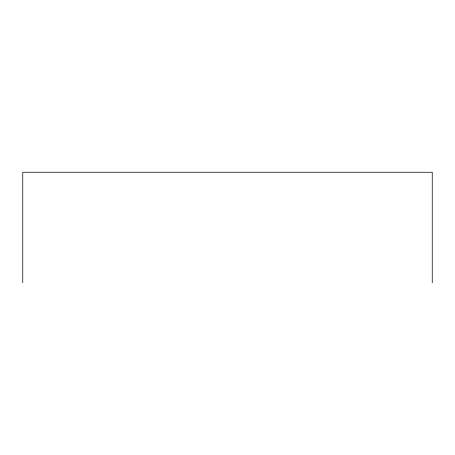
<?xml version="1.0" encoding="UTF-8"?>
<svg xmlns="http://www.w3.org/2000/svg" width="455" height="455" viewBox="0 0 455 455"><rect width="100%" height="100%" fill="white"/><g stroke="black" fill="none" stroke-linecap="round" stroke-linejoin="round"><path stroke-width="0.68" d="M432.25 282.748L432.25 172.252L22.75 172.252L22.75 282.748"/></g></svg>
